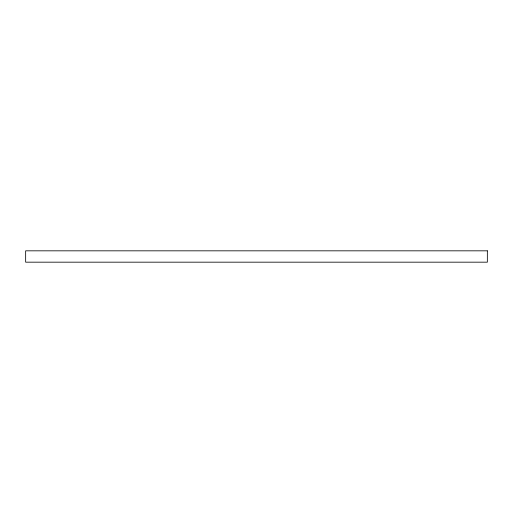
<?xml version="1.0" encoding="UTF-8"?>
<svg xmlns="http://www.w3.org/2000/svg" width="513" height="513" viewBox="0 0 513 513"><rect width="100%" height="100%" fill="white"/><g stroke="black" fill="none" stroke-linecap="round" stroke-linejoin="round"><path stroke-width="0.77" d="M487.35 250.825L25.65 250.825L25.65 262.175L487.35 262.175L487.35 250.825"/></g></svg>
